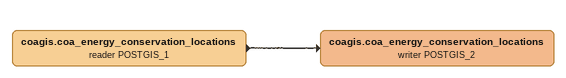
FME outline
coagis.coa_energy_conservation_locations (reader POSTGIS_1)
    -> coagis.coa_energy_conservation_locations (writer POSTGIS_2)
coagis.coa_energy_conservation_locations (writer POSTGIS_2)
